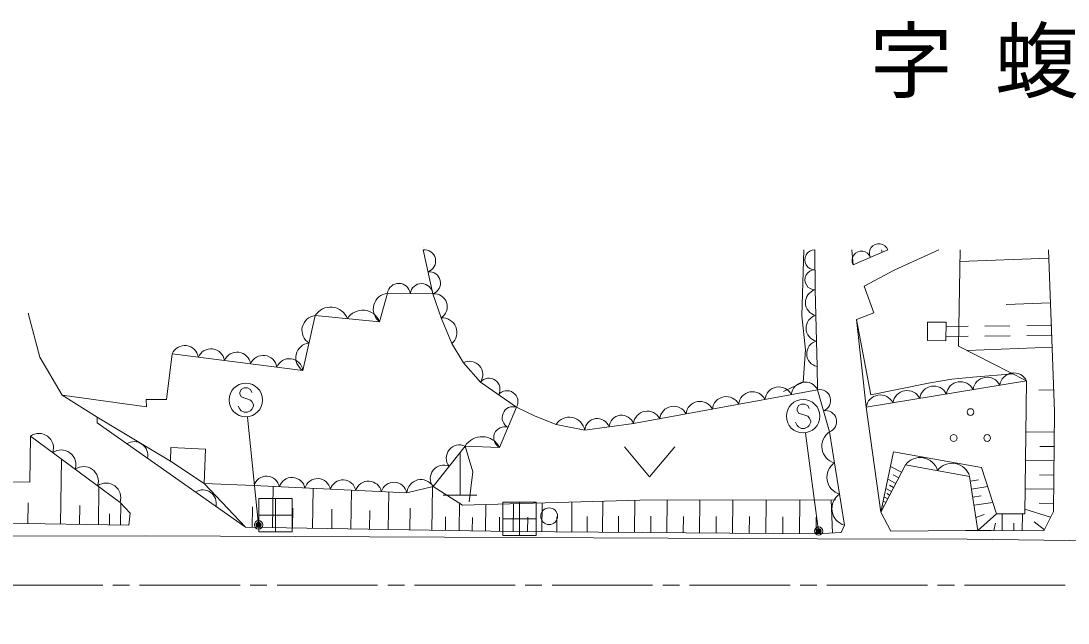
# Model space of a CAD drawing. Units: millimetres, scale not verified. Extents: x 40000 to 680000, y 20000 to 380000.
# Drawn here: x 86258 to 148711, y 298247 to 334169 of the extents above; entities that cross this region are included whole.
import ezdxf
from ezdxf.enums import TextEntityAlignment as Align

# ---------------------------------------------------------------- set-up
doc = ezdxf.new("R2010")
doc.units = ezdxf.units.MM
doc.header["$LTSCALE"] = 1000
doc.header["$PDMODE"] = 32
doc.header["$PDSIZE"] = 500
for name, color, linetype, lineweight in [('M-BGD', 7, 'Continuous', 13), ('M-BMK', 2, 'Continuous', 13), ('M-BMK-ROW', 30, 'Continuous', 13), ('M-STR-HTXT', 7, 'Continuous', 13), ('M-STR-STRC', 7, 'Continuous', 13)]:
    doc.layers.add(name, color=color, linetype=linetype, lineweight=lineweight)
doc.layers.add('M-BMK-HTXT', color=7, linetype='Continuous')
doc.styles.add('ＭＳ ゴシック', font='')
doc.styles.get('ＭＳ ゴシック').set_extended_font_data('MS Gothic')

msp = doc.modelspace()

# ---------------------------------------------------------------- linework, layer by layer
at = {"layer": 'M-BGD'}
for p, q in [((110831, 317891), (110242, 320511)), ((133601, 320511), (133624, 318126)), ((135887, 319612), (135824, 320511)), ((137954, 320511), (135887, 319612)), ((138385, 319321), (140995, 320511)), ((142273, 320511), (142179, 314774)), ((147564, 320011), (142262, 319809)), ((136553, 318352), (138385, 319321)), ((108119, 317924), (107651, 316223)), ((110831, 317891), (108119, 317924)), ((111322, 316456), (110831, 317891)), ((133624, 318126), (133745, 313547)), ((137122, 316753), (136553, 318352)), ((147665, 317360), (145014, 317259)), ((87380, 314110), (86695, 316733)), ((136100, 316365), (137122, 316753)), ((103810, 316589), (103075, 313318)), ((107651, 316223), (103810, 316589)), ((111954, 314919), (111322, 316456)), ((136100, 316365), (136949, 311867)), ((136674, 311121), (136100, 316365)), ((140331, 315095), (140336, 316195)), ((140336, 316195), (141436, 316190)), ((141436, 316190), (141431, 315090)), ((147748, 316018), (146248, 315999)), ((142748, 315957), (141430, 315940)), ((145248, 315987), (143748, 315969)), ((145255, 315387), (143755, 315369)), ((147755, 315418), (146255, 315399)), ((112646, 313775), (111954, 314919)), ((141431, 315090), (140331, 315095)), ((142755, 315357), (141437, 315340)), ((146236, 312704), (142179, 314774)), ((94937, 311589), (95280, 314303)), ((103075, 313318), (95280, 314303)), ((103075, 313318), (95280, 314303)), ((147766, 314709), (142686, 314515)), ((88725, 311847), (87380, 314110)), ((113665, 312619), (112646, 313775)), ((133745, 313547), (133772, 312168)), ((141780, 312789), (143039, 312913)), ((143039, 312913), (145432, 313114)), ((115815, 311126), (113665, 312619)), ((146236, 312704), (136674, 311121)), ((136949, 311867), (140383, 312564)), ((140383, 312564), (141780, 312789)), ((146132, 304762), (146236, 312704)), ((88725, 311847), (90800, 310526)), ((93749, 311139), (88725, 311847)), ((133772, 312168), (122790, 310143)), ((134482, 309655), (133772, 312168)), ((147862, 312169), (146969, 312135)), ((94937, 311589), (93730, 311582)), ((93730, 311582), (93749, 311139)), ((115815, 311126), (114810, 308728)), ((116922, 310586), (115815, 311126)), ((137537, 304864), (136674, 311121)), ((90800, 310526), (90814, 310186)), ((90800, 310526), (95169, 307902)), ((118175, 310098), (116922, 310586)), ((99656, 303964), (90814, 310186)), ((119881, 309753), (118175, 310098)), ((122790, 310143), (119881, 309753)), ((86820, 309400), (86779, 306644)), ((92168, 305449), (86820, 309400)), ((134482, 309655), (135382, 304081)), ((147896, 309629), (146196, 309651)), ((95205, 308717), (95169, 307902)), ((97274, 308626), (95205, 308717)), ((97185, 306577), (97274, 308626)), ((112748, 308805), (110838, 306392)), ((114810, 308728), (112748, 308805)), ((112748, 308805), (113209, 307265)), ((122255, 308769), (123755, 306969)), ((123755, 306969), (125255, 308769)), ((147885, 308779), (147035, 308790)), ((88618, 304147), (88676, 308029)), ((95169, 307902), (97185, 306577)), ((112448, 308375), (112448, 305875)), ((138303, 308472), (137537, 304864)), ((138303, 308472), (143547, 307522)), ((147873, 307929), (146174, 307951)), ((139015, 307689), (137537, 304864)), ((138783, 307246), (138117, 307594)), ((142840, 306999), (139015, 307689)), ((143547, 307522), (144447, 304772)), ((85045, 306670), (86779, 306644)), ((113209, 307265), (112996, 305473)), ((138435, 306579), (137955, 306830)), ((138609, 306912), (138276, 307087)), ((142840, 306999), (143336, 303768)), ((142883, 306720), (143364, 306794)), ((147862, 307079), (147012, 307090)), ((90880, 304113), (90914, 306375)), ((100155, 306446), (97185, 306577)), ((97185, 306577), (99656, 303964)), ((109272, 306007), (100155, 306446)), ((101267, 303939), (101305, 306390)), ((103642, 303902), (103678, 306276)), ((105941, 303867), (105976, 306166)), ((108167, 303832), (108202, 306059)), ((110838, 306392), (109272, 306007)), ((110758, 303792), (110798, 306383)), ((112586, 305286), (110838, 306392)), ((138184, 306100), (137838, 306280)), ((138309, 306340), (138069, 306465)), ((142957, 306239), (143918, 306387)), ((147851, 306229), (146151, 306251)), ((86676, 304176), (86695, 305424)), ((92770, 304804), (92168, 305449)), ((92190, 304093), (92210, 305404)), ((111448, 305875), (113448, 305875)), ((112387, 303767), (112412, 305396)), ((112586, 305286), (123166, 305575)), ((117332, 303705), (117346, 305416)), ((119107, 303691), (119121, 305465)), ((120946, 303676), (120960, 305515)), ((122852, 303661), (122867, 305567)), ((123166, 305575), (134845, 305593)), ((124784, 303646), (124799, 305578)), ((126734, 303630), (126749, 305581)), ((128703, 303615), (128718, 305584)), ((130690, 303599), (130706, 305587)), ((132697, 303583), (132713, 305590)), ((134671, 303619), (134576, 305592)), ((137836, 305435), (137725, 305493)), ((137952, 305657), (137730, 305773)), ((138068, 305878), (137895, 305968)), ((143030, 305758), (143535, 305836)), ((143104, 305277), (144225, 305449)), ((89749, 304130), (89766, 305261)), ((92690, 304086), (92770, 304804)), ((100041, 303958), (100060, 305184)), ((102454, 303920), (102473, 305108)), ((104791, 303884), (104809, 305034)), ((107054, 303849), (107071, 304963)), ((109462, 303812), (109482, 305107)), ((113969, 303743), (113994, 305325)), ((115621, 303718), (115634, 305370)), ((138148, 303721), (137537, 304864)), ((137604, 304992), (137555, 305018)), ((137720, 305214), (137622, 305265)), ((143336, 303768), (144447, 304772)), ((144447, 304772), (146132, 304762)), ((144776, 303770), (144782, 304770)), ((147667, 304567), (146135, 305042)), ((147840, 305379), (146990, 305390)), ((85191, 304198), (92690, 304086)), ((91535, 304103), (91545, 304758)), ((111572, 303780), (111585, 304594)), ((113178, 303755), (113190, 304546)), ((114795, 303730), (114808, 304556)), ((116477, 303711), (116483, 304567)), ((118220, 303698), (118227, 304585)), ((120026, 303683), (120033, 304603)), ((121899, 303668), (121906, 304621)), ((123818, 303653), (123825, 304619)), ((125759, 303638), (125766, 304613)), ((127718, 303622), (127726, 304607)), ((129697, 303607), (129704, 304601)), ((131694, 303591), (131701, 304594)), ((133685, 303575), (133692, 304563)), ((143218, 304537), (143716, 304732)), ((144276, 303773), (144387, 304213)), ((145483, 303774), (145485, 304210)), ((145983, 303771), (145988, 304763)), ((147296, 303803), (146682, 304291)), ((115498, 303719), (99656, 303964)), ((133751, 303575), (115498, 303719)), ((135171, 303643), (133751, 303575)), ((135382, 304081), (135171, 303643)), ((142588, 303762), (138148, 303721)), ((142588, 303762), (144117, 303774)), ((93706, 303442), (74069, 303405)), ((93706, 303442), (133764, 303266)), ((133764, 303266), (142691, 303257))]:
    msp.add_line(p, q, dxfattribs=at)
for points in [[(132953, 320511), (132842, 316571), (133046, 314552), (132904, 312623), (131744, 312068)], [(144117, 303774), (147273, 303755), (147834, 304909), (147912, 310865), (147545, 320511)]]:
    msp.add_lwpolyline(points, dxfattribs=at)
for centre, radius in [((142888, 310837), 200), ((141888, 309287), 200), ((143888, 309287), 200), ((117765, 304620), 500)]:
    msp.add_circle(centre, radius, dxfattribs=at)
for centre, radius, start, end in [((110315, 319839), 676, 289.10215, 96.24996), ((110317, 320178), 469, 93.2286, 93.26649), ((110317, 320178), 469, 93.19105, 93.22861), ((133603, 319914), 596, 90.17254, 270.91404), ((136390, 319869), 565, 19.90287, 207.0876), ((137423, 320318), 565, 19.90287, 207.0876), ((138058, 320556), 473, 185.4656, 203.49523), ((110610, 318529), 676, 289.10215, 96.24996), ((133614, 318722), 596, 90.17254, 270.91404), ((108796, 317832), 683, 6.29939, 172.30303), ((108221, 316981), 948, 96.16127, 233.07555), ((110152, 317816), 683, 6.29939, 172.30303), ((110907, 317115), 779, 302.15565, 95.5963), ((133830, 317368), 786, 105.17907, 257.8361), ((104725, 316025), 1075, 20.78438, 148.31786), ((106646, 315841), 1075, 20.78438, 148.31786), ((103905, 315709), 886, 96.13992, 238.52522), ((111383, 315583), 875, 310.67766, 94.02277), ((133870, 315841), 786, 105.17907, 257.8361), ((96032, 313992), 814, 8.068, 157.53343), ((103537, 314073), 886, 96.13992, 238.52522), ((133910, 314315), 786, 105.17907, 257.8361), ((97591, 313795), 814, 8.068, 157.53343), ((99150, 313598), 814, 8.068, 157.53343), ((100709, 313401), 814, 8.068, 157.53343), ((102268, 313204), 814, 8.068, 157.53343), ((113009, 313068), 795, 325.61101, 117.20015), ((143885, 312068), 844, 26.18552, 172.61), ((145479, 312331), 844, 26.18552, 172.61), ((114170, 312199), 657, 330.17387, 140.25481), ((131460, 311508), 830, 26.54745, 174.35267), ((133029, 311797), 830, 26.54745, 174.35267), ((140698, 311540), 844, 26.18552, 172.61), ((142291, 311804), 844, 26.18552, 172.61), ((115245, 311452), 657, 330.17387, 140.25481), ((128323, 310929), 830, 26.54745, 174.35267), ((129891, 311218), 830, 26.54745, 174.35267), ((133896, 311525), 655, 290.60215, 100.94948), ((137510, 311012), 844, 26.18552, 172.61), ((139104, 311276), 844, 26.18552, 172.61), ((115612, 310506), 652, 71.84582, 242.70196), ((125185, 310350), 830, 26.54745, 174.35267), ((126754, 310640), 830, 26.54745, 174.35267), ((118963, 309602), 930, 9.39086, 147.78161), ((120628, 309703), 749, 19.07652, 176.15962), ((122082, 309898), 749, 19.07652, 176.15962), ((123616, 310061), 830, 26.54745, 174.35267), ((134251, 310268), 655, 290.60215, 100.94948), ((115109, 309307), 652, 71.84582, 242.70196), ((87325, 308684), 876, 341.89354, 125.1903), ((113757, 308179), 1188, 27.52147, 148.19534), ((135064, 308796), 1038, 124.13744, 254.21843), ((88662, 307697), 876, 341.89354, 125.1903), ((93011, 308258), 812, 347.48107, 122.24134), ((112422, 308082), 793, 65.73252, 217.54641), ((139885, 307037), 1087, 16.39225, 143.17054), ((89999, 306709), 876, 341.89354, 125.1903), ((111467, 306876), 793, 65.73252, 217.54641), ((135364, 306938), 1038, 124.13744, 254.21843), ((141797, 306692), 1087, 16.39225, 143.17054), ((100906, 306227), 782, 10.70958, 163.78291), ((102425, 306154), 782, 10.70958, 163.78291), ((103945, 306081), 782, 10.70958, 163.78291), ((105464, 306008), 782, 10.70958, 163.78291), ((106984, 305935), 782, 10.70958, 163.78291), ((108503, 305862), 782, 10.70958, 163.78291), ((110113, 305965), 842, 30.51784, 177.11412), ((91336, 305721), 876, 341.89354, 125.1903), ((97100, 305380), 812, 347.48107, 122.24134), ((135665, 305080), 1038, 124.13744, 254.21843)]:
    msp.add_arc(centre, radius, start, end, dxfattribs=at)
at = {"layer": 'M-BMK'}
for p, q in [((85133, 300511), (91133, 300511)), ((91733, 300511), (92733, 300511)), ((93333, 300511), (99333, 300511)), ((99933, 300511), (100933, 300511)), ((101533, 300511), (107533, 300511)), ((108133, 300511), (109133, 300511)), ((109733, 300511), (115733, 300511)), ((116333, 300511), (117333, 300511)), ((117933, 300511), (123933, 300511)), ((124533, 300511), (125533, 300511)), ((126133, 300511), (132133, 300511)), ((132733, 300511), (133733, 300511)), ((134333, 300511), (140333, 300511)), ((140933, 300511), (141933, 300511)), ((142533, 300511), (148533, 300511))]:
    msp.add_line(p, q, dxfattribs=at)
at = {"layer": 'M-BMK-ROW'}
for p, q in [((100441, 303688), (100441, 305688)), ((100441, 305688), (102441, 305688)), ((101441, 305688), (101441, 303688)), ((102441, 305688), (102441, 303688)), ((114993, 303462), (114993, 305462)), ((114993, 305462), (116993, 305462)), ((115993, 305462), (115993, 303462)), ((116993, 305462), (116993, 303462)), ((100441, 304688), (102441, 304688)), ((114993, 304462), (116993, 304462)), ((102441, 303688), (100441, 303688)), ((116993, 303462), (114993, 303462))]:
    msp.add_line(p, q, dxfattribs=at)
at = {"layer": 'M-STR-HTXT'}
for p, q in [((100429, 304108), (99774, 310534)), ((133835, 303738), (133045, 309585))]:
    msp.add_line(p, q, dxfattribs=at)
for centre, radius in [((100429, 304108), 150), ((100429, 304108), 120), ((100429, 304108), 90), ((100429, 304108), 60), ((100429, 304108), 30), ((100429, 304108), 20), ((133835, 303738), 150), ((133835, 303738), 120), ((133835, 303738), 90), ((133835, 303738), 60), ((133835, 303738), 30), ((133835, 303738), 20)]:
    msp.add_circle(centre, radius, dxfattribs=at)
for p in [(100429, 304108), (133835, 303738)]:
    msp.add_point(p, dxfattribs=at)
at = {"layer": 'M-STR-STRC'}
for p, q in [((99579, 312281), (99397, 312190)), ((99761, 312281), (99579, 312281)), ((99943, 312190), (99761, 312281)), ((99397, 312190), (99306, 312008)), ((99306, 312008), (99306, 311918)), ((99306, 311918), (99397, 311736)), ((99397, 311736), (99943, 311554)), ((100034, 312008), (99943, 312190)), ((99306, 311008), (99215, 311190)), ((99943, 311554), (100034, 311463)), ((100034, 311463), (100124, 311281)), ((100124, 311190), (100034, 311008)), ((100124, 311281), (100124, 311190)), ((132637, 311223), (132546, 311041)), ((132546, 311041), (132546, 310950)), ((132819, 311314), (132637, 311223)), ((133001, 311314), (132819, 311314)), ((133182, 311223), (133001, 311314)), ((133273, 311041), (133182, 311223)), ((99397, 310918), (99306, 311008)), ((99579, 310827), (99397, 310918)), ((99761, 310827), (99579, 310827)), ((99943, 310918), (99761, 310827)), ((100034, 311008), (99943, 310918)), ((132546, 310950), (132637, 310768)), ((132637, 310768), (133182, 310587)), ((133182, 310587), (133273, 310496)), ((133273, 310496), (133364, 310314)), ((132546, 310041), (132455, 310223)), ((132637, 309950), (132546, 310041)), ((132819, 309859), (132637, 309950)), ((133001, 309859), (132819, 309859)), ((133182, 309950), (133001, 309859)), ((133273, 310041), (133182, 309950)), ((133364, 310223), (133273, 310041)), ((133364, 310314), (133364, 310223))]:
    msp.add_line(p, q, dxfattribs=at)
msp.add_lwpolyline([(142691, 303257), (164061, 302971), (174473, 302876), (181493, 302874), (190567, 302983), (200709, 303171), (208985, 303246), (217650, 303245), (233108, 303155), (239315, 302948), (244312, 302655), (248998, 302205), (253833, 301601), (256329, 301203), (260733, 300402), (264544, 299503), (268986, 298247)], dxfattribs=at)
for centre in [(99670, 311554), (132910, 310587)]:
    msp.add_circle(centre, 1000, dxfattribs=at)

# ---------------------------------------------------------------- texts
at = {"layer": 'M-BMK-HTXT', "style": 'ＭＳ ゴシック'}
msp.add_text('字 蝮鹿野', height=3666, dxfattribs=at).set_placement((148101, 331792), align=Align.MIDDLE_CENTER)

doc.saveas('drawing.dxf')
